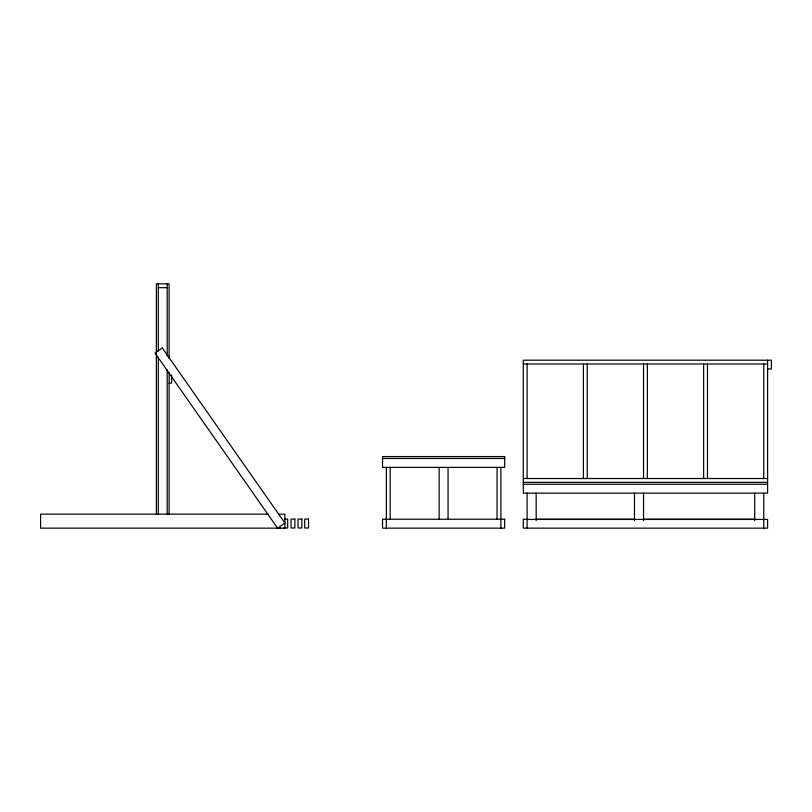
<?xml version="1.0" encoding="UTF-8"?>
<svg xmlns="http://www.w3.org/2000/svg" width="812" height="812" viewBox="0 0 812 812"><rect width="100%" height="100%" fill="white"/><g stroke="black" fill="none" stroke-linecap="round" stroke-linejoin="round"><path stroke-width="1.22" d="M158.289 287.671L167.201 287.671M523.293 364.009L767.584 364.009M767.584 368.973L771.4 368.973L771.4 360.193L523.293 360.193L523.293 493.158L767.584 493.158L767.584 360.193M169.109 383.102L171.647 383.102L171.647 375.002M382.543 458.486L504.688 458.486M523.293 478.522L767.584 478.522M523.293 482.338L767.584 482.338M523.293 484.246L767.584 484.246M268.437 514.148L40.6 514.148L40.6 528.145L284.89 528.145L284.89 514.148L278.557 514.148M284.829 519.081L287.692 519.081L287.692 527.983L283.875 527.983M527.11 519.233L523.293 519.233L523.293 528.145L767.584 528.145L767.584 519.436L527.11 519.436M535.971 519.233L634.679 519.233M643.53 519.233L754.906 519.233M276.557 527.983L280.373 527.983M763.767 364.009L763.767 478.522M763.767 493.026L763.767 528.145M754.703 493.026L754.703 520.624M707.465 364.009L707.465 478.522M703.649 364.009L703.649 478.522M647.347 364.009L647.347 478.522M643.53 364.009L643.53 478.522M643.53 493.026L643.53 520.624M634.466 493.026L634.466 520.624M587.228 364.009L587.228 478.522M583.412 364.009L583.412 478.522M536.174 493.026L536.174 520.624M527.11 364.009L527.11 478.522M527.11 493.026L527.11 528.145M500.862 467.347L500.862 528.145M497.045 467.347L497.045 519.274M448.062 467.347L448.062 519.274M439.16 467.347L439.16 519.274M390.176 467.347L390.176 519.274M386.36 467.347L386.36 528.145M169.109 358.539L169.109 283.855L156.381 283.855L156.381 514.219M169.109 372.454L169.109 514.219M167.201 283.855L167.201 356.021M167.201 369.937L167.201 514.219M158.289 283.855L158.289 350.957M158.289 357.28L158.289 514.219M162.288 347.942L154.99 353.047L277.592 528.145L284.89 523.04L162.288 347.942M504.688 456.577L382.543 456.577L382.543 467.387L504.688 467.387L504.688 456.577M294.847 519.081L291.031 519.081L291.031 527.983L294.847 527.983L294.847 519.081M301.851 519.081L298.034 519.081L298.034 527.983L301.851 527.983L301.851 519.081M308.53 519.081L304.713 519.081L304.713 527.983L308.53 527.983L308.53 519.081M504.688 519.233L382.543 519.233L382.543 528.145L504.688 528.145L504.688 519.233"/></g></svg>
